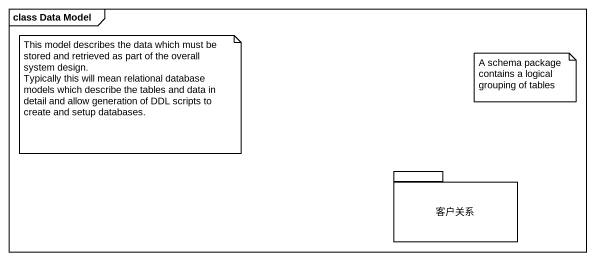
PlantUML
@startuml
mainframe class Data Model
package 客户关系 {
}
note as N1
  This model describes the data which must be stored and retrieved as part of the overall system design.
  Typically this will mean relational database models which describe the tables and data in detail and allow generation of DDL scripts to create and setup databases.
end note
note as N2
  A schema package contains a logical grouping of tables
end note
@enduml
